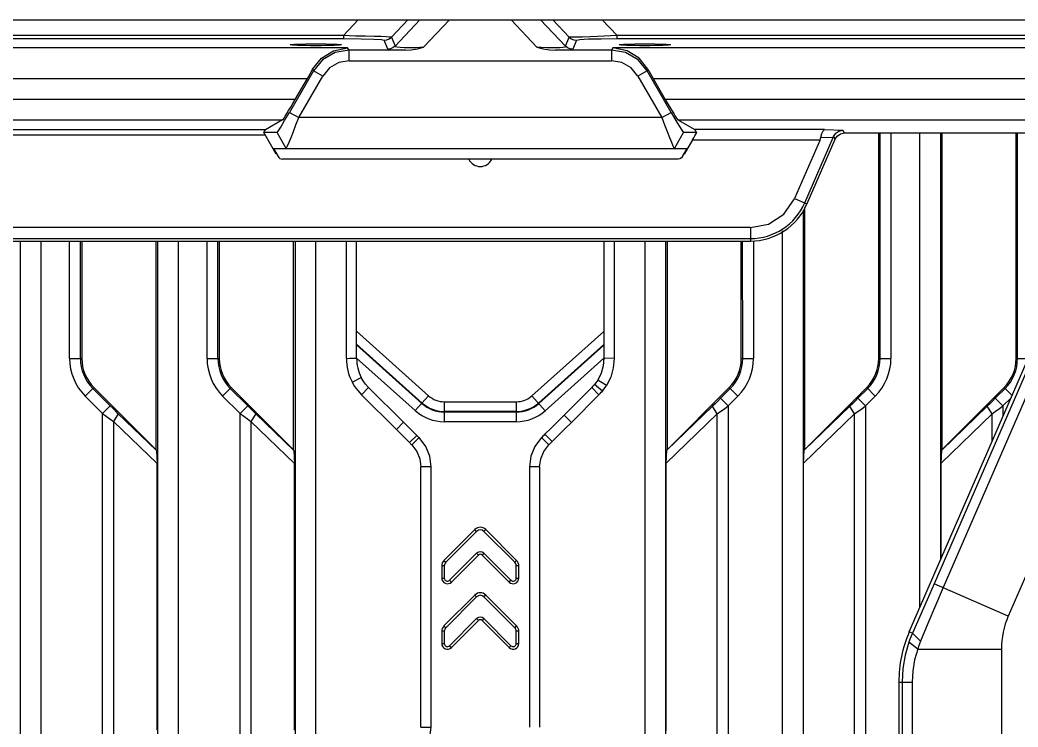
# Model space of a CAD drawing. Header units: millimetres. Extents: x -3132 to 28633, y 682 to 5849.
# Drawn here: x -911 to -813.9, y 2418.3 to 2487.1 of the extents above; entities that cross this region are included whole.
import ezdxf

# ---------------------------------------------------------------- set-up
doc = ezdxf.new("R2010")
doc.units = ezdxf.units.MM

msp = doc.modelspace()

# ---------------------------------------------------------------- linework, layer by layer
at = {"linetype": 'Continuous'}
for p, q in [((-991.17, 2487.058), (-491.17, 2487.058)), ((-879.482, 2485.536), (-878.036, 2487.058)), ((-873.233, 2487.058), (-874.814, 2485.396)), ((-874.452, 2484.523), (-872.038, 2487.058)), ((-869.166, 2487.058), (-871.684, 2484.414)), ((-860.657, 2484.414), (-863.175, 2487.058)), ((-860.303, 2487.058), (-857.889, 2484.523)), ((-857.527, 2485.396), (-859.107, 2487.058)), ((-854.305, 2487.058), (-852.859, 2485.536)), ((-879.482, 2485.536), (-963.442, 2485.536)), ((-963.404, 2485.244), (-879.482, 2485.244)), ((-879.482, 2485.536), (-879.482, 2485.244)), ((-875.159, 2484.23), (-875.52, 2485.103)), ((-874.814, 2485.396), (-874.452, 2484.523)), ((-857.889, 2484.523), (-857.527, 2485.396)), ((-856.821, 2485.103), (-857.182, 2484.23)), ((-852.859, 2485.244), (-852.859, 2485.536)), ((-629.482, 2485.536), (-852.859, 2485.536)), ((-852.859, 2485.244), (-629.482, 2485.244)), ((-879.074, 2484.364), (-953.395, 2484.364)), ((-878.935, 2484.123), (-879.074, 2484.364)), ((-878.935, 2483.088), (-878.935, 2484.123)), ((-873.487, 2484.123), (-878.935, 2484.123)), ((-853.406, 2484.123), (-858.854, 2484.123)), ((-853.267, 2484.364), (-853.406, 2484.123)), ((-853.406, 2484.123), (-853.406, 2483.088)), ((-629.074, 2484.364), (-853.267, 2484.364)), ((-878.935, 2483.088), (-853.406, 2483.088)), ((-882.397, 2482.124), (-884.735, 2478.075)), ((-882.481, 2482.269), (-882.397, 2482.124)), ((-881.501, 2481.607), (-882.397, 2482.124)), ((-849.944, 2482.124), (-850.84, 2481.607)), ((-849.944, 2482.124), (-849.86, 2482.269)), ((-847.606, 2478.075), (-849.944, 2482.124)), ((-953.395, 2481.366), (-882.996, 2481.366)), ((-884.168, 2479.337), (-882.996, 2481.366)), ((-883.838, 2477.558), (-881.501, 2481.607)), ((-850.84, 2481.607), (-848.503, 2477.558)), ((-849.345, 2481.366), (-848.173, 2479.337)), ((-849.345, 2481.366), (-632.996, 2481.366)), ((-884.168, 2479.337), (-951.366, 2479.337)), ((-634.168, 2479.337), (-848.173, 2479.337)), ((-950.533, 2477.338), (-885.399, 2477.338)), ((-885.399, 2477.338), (-887.068, 2476.375)), ((-884.735, 2478.075), (-883.838, 2477.558)), ((-848.503, 2477.558), (-883.838, 2477.558)), ((-848.503, 2477.558), (-847.606, 2478.075)), ((-846.942, 2477.338), (-845.302, 2476.392)), ((-846.942, 2477.338), (-635.399, 2477.338)), ((-887.068, 2476.375), (-925.155, 2476.375)), ((-832.666, 2476.392), (-845.302, 2476.392)), ((-832.666, 2476.392), (-830.895, 2476.336)), ((-830.726, 2476.079), (-830.895, 2476.336)), ((-925.155, 2475.875), (-887.104, 2475.875)), ((-885.948, 2476.111), (-887.238, 2476.111)), ((-885.052, 2474.558), (-885.948, 2476.111)), ((-847.289, 2474.558), (-846.393, 2476.111)), ((-845.113, 2476.111), (-846.393, 2476.111)), ((-845.516, 2475.392), (-846.322, 2473.999)), ((-845.516, 2475.392), (-833.107, 2475.392)), ((-833.107, 2475.392), (-835.588, 2469.687)), ((-834.611, 2469.262), (-831.845, 2475.624)), ((-831.665, 2475.426), (-834.388, 2469.165)), ((-833.032, 2475.661), (-831.845, 2475.624)), ((-831.803, 2475.722), (-831.643, 2475.478)), ((-830.726, 2476.079), (-810.958, 2476.079)), ((-827.405, 2454.142), (-827.405, 2476.079)), ((-827.27, 2454.142), (-827.28, 2476.079)), ((-826.217, 2476.079), (-826.217, 2454.142)), ((-823.4, 2429.936), (-823.4, 2476.079)), ((-821.402, 2476.079), (-821.402, 2434.529)), ((-821.261, 2476.079), (-821.261, 2445.252)), ((-794.633, 2475.483), (-814.802, 2429.096)), ((-814.035, 2454.142), (-814.035, 2476.079)), ((-813.9, 2454.142), (-813.91, 2476.079)), ((-886.302, 2474.558), (-885.85, 2473.776)), ((-886.302, 2474.558), (-846.039, 2474.558)), ((-846.491, 2473.777), (-846.039, 2474.558)), ((-846.922, 2473.528), (-885.419, 2473.528)), ((-846.752, 2473.558), (-846.922, 2473.528)), ((-835.588, 2469.687), (-834.388, 2469.165)), ((-834.772, 2468.608), (-834.772, 2279.871)), ((-834.631, 2468.813), (-834.631, 2445.252)), ((-824.431, 2427.563), (-806.375, 2469.089)), ((-839.89, 2466.866), (-916.146, 2466.866)), ((-839.89, 2466.866), (-839.89, 2465.558)), ((-836.77, 2277.873), (-836.77, 2466.562)), ((-933.685, 2465.558), (-839.89, 2465.558)), ((-916.146, 2465.801), (-839.89, 2465.801)), ((-910.934, 2465.558), (-910.934, 2243.037)), ((-908.941, 2465.558), (-908.941, 2241.972)), ((-906.124, 2454.142), (-906.124, 2465.558)), ((-905.071, 2454.142), (-905.07, 2465.558)), ((-904.936, 2465.558), (-904.936, 2454.142)), ((-897.71, 2445.259), (-897.71, 2465.558)), ((-897.564, 2465.558), (-897.564, 2243.037)), ((-895.571, 2465.558), (-895.571, 2241.972)), ((-892.754, 2454.142), (-892.754, 2465.558)), ((-891.701, 2454.142), (-891.7, 2465.558)), ((-891.566, 2465.558), (-891.566, 2454.142)), ((-884.34, 2445.259), (-884.34, 2465.558)), ((-884.194, 2465.558), (-884.194, 2243.037)), ((-882.201, 2465.558), (-882.201, 2241.972)), ((-879.201, 2454.142), (-879.201, 2465.558)), ((-878.201, 2454.167), (-878.201, 2465.558)), ((-854.14, 2465.558), (-854.14, 2454.153)), ((-853.14, 2465.558), (-853.14, 2454.143)), ((-850.14, 2264.503), (-850.14, 2465.558)), ((-848.142, 2465.558), (-848.142, 2266.501)), ((-848.001, 2465.558), (-848.001, 2445.252)), ((-840.775, 2454.142), (-840.775, 2465.558)), ((-840.64, 2454.142), (-840.645, 2465.558)), ((-839.587, 2465.558), (-839.587, 2454.142)), ((-809.921, 2460.058), (-822.019, 2432.234)), ((-808.894, 2460.058), (-821.148, 2431.856)), ((-871.194, 2450.514), (-878.201, 2456.801)), ((-854.14, 2456.775), (-861.143, 2450.511)), ((-871.827, 2449.808), (-878.201, 2455.526)), ((-878.201, 2455.467), (-871.857, 2449.775)), ((-854.14, 2455.502), (-860.511, 2449.804)), ((-860.481, 2449.771), (-854.14, 2455.443)), ((-906.124, 2454.142), (-904.936, 2454.142)), ((-892.754, 2454.142), (-891.566, 2454.142)), ((-878.2, 2454.174), (-872.49, 2449.069)), ((-859.849, 2449.064), (-854.14, 2454.159)), ((-853.14, 2454.143), (-854.14, 2454.159)), ((-840.775, 2454.142), (-839.587, 2454.142)), ((-827.405, 2454.142), (-826.217, 2454.142)), ((-814.035, 2454.142), (-812.847, 2454.142)), ((-878.645, 2451.851), (-877.754, 2452.304)), ((-853.896, 2451.502), (-854.739, 2452.042)), ((-903.765, 2451.313), (-904.605, 2450.473)), ((-902.172, 2449.531), (-903.86, 2451.218)), ((-897.71, 2445.259), (-903.765, 2451.313)), ((-890.395, 2451.313), (-891.235, 2450.473)), ((-888.802, 2449.531), (-890.49, 2451.218)), ((-884.34, 2445.259), (-890.395, 2451.313)), ((-877.734, 2450.617), (-877.033, 2451.33)), ((-873.629, 2447.931), (-877.033, 2451.33)), ((-855.327, 2451.327), (-858.014, 2448.634)), ((-854.625, 2450.616), (-855.327, 2451.327)), ((-854.294, 2450.974), (-855.06, 2451.616)), ((-841.946, 2451.313), (-848.001, 2445.252)), ((-842.801, 2450.268), (-841.851, 2451.218)), ((-841.106, 2450.473), (-841.946, 2451.313)), ((-828.576, 2451.313), (-834.631, 2445.252)), ((-829.431, 2450.268), (-828.481, 2451.218)), ((-827.736, 2450.473), (-828.576, 2451.313)), ((-815.206, 2451.313), (-821.261, 2445.252)), ((-816.061, 2450.268), (-815.111, 2451.218)), ((-814.438, 2450.546), (-815.206, 2451.313)), ((-904.605, 2450.473), (-902.917, 2448.786)), ((-891.235, 2450.473), (-889.547, 2448.786)), ((-877.734, 2450.617), (-874.335, 2447.223)), ((-872.49, 2449.069), (-871.194, 2450.514)), ((-869.672, 2449.931), (-869.672, 2447.989)), ((-869.672, 2449.931), (-862.663, 2449.931)), ((-862.663, 2447.989), (-862.663, 2449.931)), ((-861.143, 2450.511), (-859.849, 2449.064)), ((-857.306, 2447.927), (-854.625, 2450.616)), ((-842.801, 2450.268), (-842.056, 2449.523)), ((-842.056, 2449.523), (-841.106, 2450.473)), ((-829.431, 2450.268), (-828.686, 2449.523)), ((-828.686, 2449.523), (-827.736, 2450.473)), ((-816.061, 2450.268), (-815.316, 2449.523)), ((-815.316, 2449.523), (-814.55, 2450.29)), ((-902.917, 2448.786), (-902.172, 2449.531)), ((-889.547, 2448.786), (-888.802, 2449.531)), ((-862.663, 2448.982), (-869.672, 2448.982)), ((-843.588, 2449.495), (-848.015, 2445.221)), ((-843.125, 2448.75), (-843.588, 2449.495)), ((-842.056, 2449.523), (-842.056, 2412.38)), ((-830.218, 2449.495), (-834.645, 2445.221)), ((-829.755, 2448.75), (-830.218, 2449.495)), ((-828.686, 2449.523), (-828.686, 2412.38)), ((-816.848, 2449.495), (-821.275, 2445.221)), ((-816.385, 2448.75), (-816.848, 2449.495)), ((-815.316, 2449.523), (-815.316, 2448.527)), ((-902.917, 2413.117), (-902.917, 2448.786)), ((-901.386, 2448.758), (-901.848, 2448.013)), ((-901.848, 2448.013), (-901.848, 2413.89)), ((-901.848, 2448.013), (-897.607, 2443.917)), ((-897.675, 2445.175), (-901.386, 2448.758)), ((-889.547, 2413.117), (-889.547, 2448.786)), ((-888.016, 2448.758), (-888.478, 2448.013)), ((-888.478, 2448.013), (-888.478, 2413.89)), ((-888.478, 2448.013), (-884.237, 2443.917)), ((-884.305, 2445.175), (-888.016, 2448.758)), ((-869.672, 2448.938), (-862.663, 2448.938)), ((-862.663, 2447.989), (-869.672, 2447.989)), ((-858.015, 2448.634), (-857.307, 2447.928)), ((-848.086, 2443.959), (-843.125, 2448.75)), ((-843.125, 2413.153), (-843.125, 2448.75)), ((-834.716, 2443.959), (-829.755, 2448.75)), ((-829.755, 2413.153), (-829.755, 2448.75)), ((-821.346, 2443.959), (-816.385, 2448.75)), ((-816.385, 2446.068), (-816.385, 2448.75)), ((-874.335, 2447.223), (-873.629, 2447.931)), ((-874.335, 2447.223), (-873.058, 2445.954)), ((-872.353, 2446.663), (-873.629, 2447.931)), ((-873.058, 2445.954), (-872.353, 2446.663)), ((-872.838, 2445.735), (-872.13, 2446.441)), ((-859.5, 2445.743), (-860.208, 2446.449)), ((-859.174, 2446.067), (-859.881, 2446.774)), ((-897.675, 2445.175), (-897.71, 2445.259)), ((-897.675, 2445.175), (-897.607, 2443.917)), ((-884.305, 2445.175), (-884.237, 2443.917)), ((-848.086, 2443.959), (-848.018, 2445.224)), ((-834.716, 2443.959), (-834.648, 2445.224)), ((-821.346, 2443.959), (-821.278, 2445.224)), ((-897.607, 2417.986), (-897.607, 2443.917)), ((-884.237, 2417.986), (-884.237, 2443.917)), ((-871.947, 2418.3), (-871.947, 2443.604)), ((-870.947, 2443.604), (-871.947, 2443.604)), ((-870.947, 2418.3), (-870.947, 2443.603)), ((-861.396, 2443.603), (-861.396, 2418.299)), ((-860.396, 2443.603), (-861.396, 2443.603)), ((-860.396, 2443.603), (-860.396, 2418.299)), ((-848.086, 2417.944), (-848.086, 2443.959)), ((-834.716, 2417.944), (-834.716, 2443.959)), ((-821.346, 2434.658), (-821.346, 2443.959)), ((-866.701, 2437.502), (-869.701, 2434.502)), ((-869.524, 2434.326), (-866.524, 2437.326)), ((-866.524, 2437.326), (-866.701, 2437.502)), ((-865.64, 2437.502), (-865.817, 2437.326)), ((-865.817, 2437.326), (-862.817, 2434.326)), ((-862.64, 2434.502), (-865.64, 2437.502)), ((-869.701, 2434.502), (-869.524, 2434.326)), ((-866.524, 2435.204), (-869.158, 2432.57)), ((-868.982, 2432.393), (-866.347, 2435.028)), ((-866.347, 2435.028), (-866.524, 2435.204)), ((-865.817, 2435.204), (-865.994, 2435.028)), ((-865.994, 2435.028), (-863.359, 2432.393)), ((-863.183, 2432.57), (-865.817, 2435.204)), ((-862.817, 2434.326), (-862.64, 2434.502)), ((-869.92, 2433.972), (-869.92, 2432.782)), ((-869.67, 2433.972), (-869.92, 2433.972)), ((-869.67, 2433.972), (-869.67, 2432.782)), ((-862.67, 2432.782), (-862.67, 2433.972)), ((-862.42, 2433.972), (-862.67, 2433.972)), ((-862.42, 2432.782), (-862.42, 2433.972)), ((-869.92, 2432.782), (-869.67, 2432.782)), ((-869.158, 2432.57), (-868.982, 2432.393)), ((-863.359, 2432.393), (-863.183, 2432.57)), ((-862.67, 2432.782), (-862.42, 2432.782)), ((-814.802, 2429.096), (-822.019, 2432.234)), ((-866.701, 2431.138), (-869.701, 2428.138)), ((-869.524, 2427.962), (-866.524, 2430.962)), ((-866.524, 2430.962), (-866.701, 2431.138)), ((-865.64, 2431.138), (-865.817, 2430.962)), ((-865.817, 2430.962), (-862.817, 2427.962)), ((-862.64, 2428.138), (-865.64, 2431.138)), ((-866.524, 2428.84), (-869.158, 2426.206)), ((-868.982, 2426.029), (-866.347, 2428.664)), ((-866.347, 2428.664), (-866.524, 2428.84)), ((-865.817, 2428.84), (-865.994, 2428.664)), ((-865.994, 2428.664), (-863.359, 2426.029)), ((-863.183, 2426.206), (-865.817, 2428.84)), ((-869.92, 2427.608), (-869.92, 2426.418)), ((-869.67, 2427.608), (-869.92, 2427.608)), ((-869.701, 2428.138), (-869.524, 2427.962)), ((-869.67, 2427.608), (-869.67, 2426.418)), ((-862.817, 2427.962), (-862.64, 2428.138)), ((-862.67, 2426.418), (-862.67, 2427.608)), ((-862.42, 2427.608), (-862.67, 2427.608)), ((-862.42, 2426.418), (-862.42, 2427.608)), ((-824.131, 2427.433), (-824.431, 2427.563)), ((-823.332, 2426.648), (-824.135, 2427.425)), ((-869.92, 2426.418), (-869.67, 2426.418)), ((-869.158, 2426.206), (-868.982, 2426.029)), ((-863.359, 2426.029), (-863.183, 2426.206)), ((-862.67, 2426.418), (-862.42, 2426.418)), ((-823.61, 2425.883), (-824.477, 2426.558)), ((-823.61, 2425.883), (-815.47, 2425.883)), ((-815.47, 2425.883), (-815.47, 1998.444)), ((-825.45, 2422.667), (-825.45, 2322.058)), ((-825.45, 2422.667), (-824.15, 2422.667)), ((-825.141, 2422.667), (-825.141, 2322.058)), ((-824.15, 2422.667), (-824.15, 2322.058)), ((-871.947, 2418.3), (-870.947, 2418.3))]:
    msp.add_line(p, q, dxfattribs=at)
for points in [[(-874.814, 2485.396), (-874.992, 2485.39), (-875.332, 2485.408), (-875.824, 2485.436), (-876.484, 2485.456), (-877.323, 2485.469), (-878.32, 2485.49), (-879.482, 2485.536)], [(-879.482, 2485.244), (-877.763, 2485.233), (-876.522, 2485.203), (-875.784, 2485.159), (-875.52, 2485.103)], [(-875.52, 2485.103), (-875.263, 2485.137), (-875.022, 2485.236), (-874.814, 2485.396)], [(-852.859, 2485.536), (-854.782, 2485.447), (-856.208, 2485.394), (-857.123, 2485.378), (-857.527, 2485.396)], [(-857.527, 2485.396), (-857.321, 2485.238), (-857.081, 2485.138), (-856.821, 2485.103)], [(-856.821, 2485.103), (-856.49, 2485.165), (-855.636, 2485.21), (-854.406, 2485.236), (-852.859, 2485.244)], [(-882.481, 2482.269), (-881.626, 2483.331), (-880.459, 2484.066), (-879.074, 2484.364)], [(-878.935, 2484.123), (-880.284, 2483.888), (-881.518, 2483.176), (-882.397, 2482.124)], [(-874.452, 2484.523), (-874.658, 2484.365), (-874.899, 2484.265), (-875.159, 2484.23)], [(-871.684, 2484.414), (-872.397, 2484.358), (-873.037, 2484.356), (-873.577, 2484.351), (-873.98, 2484.368), (-874.257, 2484.404), (-874.439, 2484.435), (-874.453, 2484.522)], [(-873.487, 2484.123), (-872.897, 2484.158), (-872.292, 2484.26), (-871.684, 2484.414)], [(-857.889, 2484.523), (-857.867, 2484.456), (-857.953, 2484.423), (-858.143, 2484.395), (-858.418, 2484.363), (-858.776, 2484.351), (-859.235, 2484.355), (-859.742, 2484.355), (-860.236, 2484.366), (-860.657, 2484.414)], [(-860.657, 2484.414), (-860.049, 2484.26), (-859.444, 2484.158), (-858.854, 2484.123)], [(-857.182, 2484.23), (-857.44, 2484.264), (-857.68, 2484.364), (-857.889, 2484.523)], [(-849.944, 2482.124), (-850.822, 2483.175), (-852.055, 2483.888), (-853.406, 2484.123)], [(-849.86, 2482.269), (-850.717, 2483.332), (-851.884, 2484.066), (-853.267, 2484.364)], [(-878.935, 2483.088), (-879.946, 2482.91), (-880.841, 2482.393), (-881.501, 2481.607)], [(-850.84, 2481.607), (-851.5, 2482.393), (-852.395, 2482.91), (-853.406, 2483.088)], [(-885.948, 2476.111), (-885.844, 2476.241), (-885.586, 2476.645), (-885.203, 2477.276), (-884.735, 2478.075)], [(-885.052, 2474.558), (-885.017, 2474.624), (-884.919, 2474.828), (-884.768, 2475.169), (-884.577, 2475.639), (-884.356, 2476.215), (-884.11, 2476.865), (-883.838, 2477.558)], [(-848.503, 2477.558), (-848.232, 2476.867), (-847.986, 2476.216), (-847.765, 2475.641), (-847.574, 2475.172), (-847.423, 2474.83), (-847.324, 2474.624), (-847.289, 2474.558)], [(-847.606, 2478.075), (-847.005, 2477.054), (-846.566, 2476.346), (-846.393, 2476.111)], [(-887.238, 2476.111), (-887.151, 2476.252), (-887.094, 2476.341), (-887.068, 2476.375)], [(-833.032, 2475.661), (-832.955, 2476.025), (-832.827, 2476.286), (-832.666, 2476.392)], [(-831.803, 2475.722), (-831.593, 2476.035), (-831.278, 2476.252), (-830.895, 2476.336)], [(-886.019, 2473.999), (-887.147, 2475.951), (-887.189, 2476.025), (-887.238, 2476.111)], [(-831.665, 2475.426), (-831.448, 2475.771), (-831.118, 2475.999), (-830.726, 2476.079)], [(-846.491, 2473.777), (-846.601, 2473.645), (-846.752, 2473.558)], [(-839.89, 2466.866), (-838.129, 2467.209), (-836.634, 2468.181), (-835.604, 2469.65)], [(-879.201, 2454.142), (-878.869, 2454.158), (-878.536, 2454.158), (-878.201, 2454.175)], [(-854.14, 2454.159), (-854.205, 2453.432), (-854.403, 2452.719), (-854.74, 2452.042)], [(-853.141, 2454.144), (-853.227, 2453.221), (-853.482, 2452.33), (-853.896, 2451.503)], [(-877.033, 2451.33), (-877.324, 2451.647), (-877.564, 2451.974), (-877.754, 2452.304)], [(-854.74, 2452.042), (-854.838, 2451.898), (-854.942, 2451.76), (-855.06, 2451.616)], [(-878.646, 2451.852), (-878.402, 2451.429), (-878.097, 2451.013), (-877.734, 2450.617)], [(-855.06, 2451.616), (-855.148, 2451.515), (-855.237, 2451.419), (-855.327, 2451.327)], [(-854.625, 2450.616), (-854.514, 2450.728), (-854.402, 2450.849), (-854.294, 2450.974)], [(-854.294, 2450.974), (-854.151, 2451.149), (-854.017, 2451.326), (-853.896, 2451.503)], [(-842.801, 2450.268), (-843.071, 2450), (-843.333, 2449.742), (-843.588, 2449.495)], [(-829.431, 2450.268), (-829.701, 2450), (-829.963, 2449.742), (-830.218, 2449.495)], [(-816.061, 2450.268), (-816.331, 2450), (-816.593, 2449.742), (-816.848, 2449.495)], [(-901.386, 2448.758), (-901.64, 2449.005), (-901.903, 2449.263), (-902.172, 2449.531)], [(-888.016, 2448.758), (-888.27, 2449.005), (-888.533, 2449.263), (-888.802, 2449.531)], [(-843.125, 2448.75), (-842.775, 2449), (-842.418, 2449.258), (-842.056, 2449.523)], [(-829.755, 2448.75), (-829.405, 2449), (-829.048, 2449.258), (-828.686, 2449.523)], [(-816.385, 2448.75), (-816.035, 2449), (-815.678, 2449.258), (-815.316, 2449.523)], [(-902.917, 2448.786), (-902.555, 2448.521), (-902.198, 2448.263), (-901.848, 2448.013)], [(-889.547, 2448.786), (-889.185, 2448.521), (-888.828, 2448.263), (-888.478, 2448.013)], [(-858.014, 2448.634), (-858.634, 2448.014), (-859.258, 2447.395), (-859.881, 2446.774)], [(-859.174, 2446.067), (-858.554, 2446.684), (-857.93, 2447.303), (-857.306, 2447.927)], [(-870.947, 2443.603), (-871.082, 2444.624), (-871.48, 2445.587), (-872.13, 2446.441)], [(-860.208, 2446.449), (-860.86, 2445.594), (-861.261, 2444.626), (-861.396, 2443.603)], [(-872.838, 2445.735), (-872.346, 2445.088), (-872.048, 2444.365), (-871.947, 2443.604)], [(-860.396, 2443.603), (-860.294, 2444.368), (-859.994, 2445.095), (-859.5, 2445.743)], [(-848.015, 2445.221), (-848.011, 2445.233), (-848.008, 2445.244), (-848.004, 2445.255)], [(-834.645, 2445.221), (-834.641, 2445.233), (-834.638, 2445.244), (-834.634, 2445.255)], [(-822.019, 2432.234), (-822.702, 2430.67), (-823.409, 2429.063), (-824.131, 2427.433)], [(-821.148, 2431.856), (-821.893, 2430.119), (-822.621, 2428.38), (-823.332, 2426.648)], [(-824.131, 2427.433), (-824.256, 2427.139), (-824.371, 2426.85), (-824.477, 2426.558)], [(-823.332, 2426.648), (-823.431, 2426.395), (-823.524, 2426.14), (-823.61, 2425.883)], [(-824.477, 2426.558), (-824.845, 2425.285), (-825.067, 2423.981), (-825.141, 2422.667)], [(-823.61, 2425.883), (-823.911, 2424.825), (-824.09, 2423.75), (-824.15, 2422.667)], [(-872.136, 2415.456), (-871.483, 2416.31), (-871.083, 2417.277), (-870.947, 2418.3)]]:
    msp.add_lwpolyline(points, dxfattribs=at)
for centre, radius, start, end in [((-866.17, 2474.058), 1.25, 205.98316, 334.01684), ((-839.89, 2471.558), 5.757, 270, 336.5), ((-839.89, 2471.558), 6, 270, 336.5), ((-900.936, 2454.142), 5.188, 180.00001, 224.99999), ((-900.936, 2454.142), 4.134, 180.00001, 224.99999), ((-900.936, 2454.142), 4, 180, 225), ((-887.566, 2454.142), 5.188, 180.00001, 224.99999), ((-887.566, 2454.142), 4.134, 180.00001, 224.99999), ((-887.566, 2454.142), 4, 180, 225), ((-874.201, 2454.142), 5, 180, 207.25036), ((-874.201, 2454.142), 4, 179.53376, 207.34649), ((-844.775, 2454.142), 4, 315, 0), ((-844.775, 2454.142), 4.134, 315, 360), ((-844.775, 2454.142), 5.188, 315, 360), ((-831.405, 2454.142), 4, 315, 0), ((-831.405, 2454.142), 4.134, 315, 360), ((-831.405, 2454.142), 5.188, 315, 360), ((-818.035, 2454.142), 4, 315, 0), ((-818.035, 2454.142), 4.134, 315, 360), ((-869.672, 2452.21), 2.279, 228.10034, 270), ((-862.663, 2452.21), 2.279, 270, 311.81292), ((-869.672, 2452.21), 4.221, 228.10034, 270), ((-869.672, 2452.21), 3.272, 228.10034, 270), ((-869.672, 2452.21), 3.228, 228.10034, 270), ((-862.663, 2452.21), 3.228, 270, 311.81292), ((-862.663, 2452.21), 3.272, 270, 311.81292), ((-862.663, 2452.21), 4.221, 270, 311.81292), ((-816.873, 2502.452), 78.68, 225.15875, 225.38802), ((-915.687, 2502.58), 78.922, 314.66524, 314.9997), ((-915.687, 2502.58), 79.922, 314.67014, 314.9997), ((-816.873, 2502.452), 79.68, 225.15875, 225.38203), ((-866.17, 2436.972), 0.75, 45.00003, 134.99998), ((-866.17, 2436.972), 0.5, 45.00006, 134.99998), ((-869.17, 2433.972), 0.75, 135, 179.99995), ((-866.17, 2434.851), 0.5, 44.99999, 134.99998), ((-866.17, 2434.851), 0.25, 44.99997, 134.99998), ((-863.17, 2433.972), 0.75, 0, 44.99999), ((-869.17, 2433.972), 0.5, 135, 179.99996), ((-863.17, 2433.972), 0.5, 0, 44.99999), ((-869.37, 2432.782), 0.55, 180.00003, 315), ((-869.37, 2432.782), 0.3, 180.00001, 315), ((-862.97, 2432.782), 0.55, 225.00011, 0), ((-862.97, 2432.782), 0.3, 225.00006, 0), ((-866.17, 2430.608), 0.75, 45.00003, 134.99998), ((-866.17, 2430.608), 0.5, 45.00003, 134.99998), ((-866.17, 2428.487), 0.5, 44.99999, 134.99998), ((-866.17, 2428.487), 0.25, 44.99997, 134.99998), ((-807.41, 2425.883), 8.06, 156.5, 180), ((-869.17, 2427.608), 0.75, 135, 179.99995), ((-869.17, 2427.608), 0.5, 135, 179.99996), ((-863.17, 2427.608), 0.5, 0, 44.99999), ((-863.17, 2427.608), 0.75, 0, 44.99999), ((-813.17, 2422.667), 12.279, 156.5, 180), ((-869.37, 2426.418), 0.55, 180.00003, 315), ((-869.37, 2426.418), 0.3, 180.00003, 315), ((-862.97, 2426.418), 0.55, 225.00011, 0), ((-862.97, 2426.418), 0.3, 225.00006, 0)]:
    msp.add_arc(centre, radius, start, end, dxfattribs=at)
for centre in [(-882.17, 2484.643), (-850.17, 2484.643)]:
    msp.add_ellipse(centre, major_axis=(2.5, 0), ratio=0.034921, dxfattribs=at)
for centre, major_axis, ratio, start_param, end_param in [((-883.117, 2481.366), (1.734, 3), 0.030233, -1.553322, -1.24753), ((-849.224, 2481.366), (-1.734, 3), 0.030233, 1.24753, 1.553322), ((-884.248, 2479.337), (1.156, 2), 0.030233, -3.089211, -1.553322), ((-848.093, 2479.337), (-1.156, 2), 0.030233, 1.553322, 3.089211), ((-844.727, 2475.392), (-0.578, 1), 0.030233, -0.786648, -0.052381), ((-845.557, 2475.392), (0.579, 1), 0.030215, -1.553311, -0.751688), ((-834.236, 2475.392), (1.126, 0.676), 0.654629, -0.741722, -0.469912), ((-832.009, 2475.372), (0.444, 0.986), 0.044662, -1.292546, -1.188311), ((-885.419, 2474.026), (0.431, 0.249), 0.999391, -3.141065, -2.094395)]:
    msp.add_ellipse(centre, major_axis=major_axis, ratio=ratio, start_param=start_param, end_param=end_param, dxfattribs=at)

doc.saveas('drawing.dxf')
